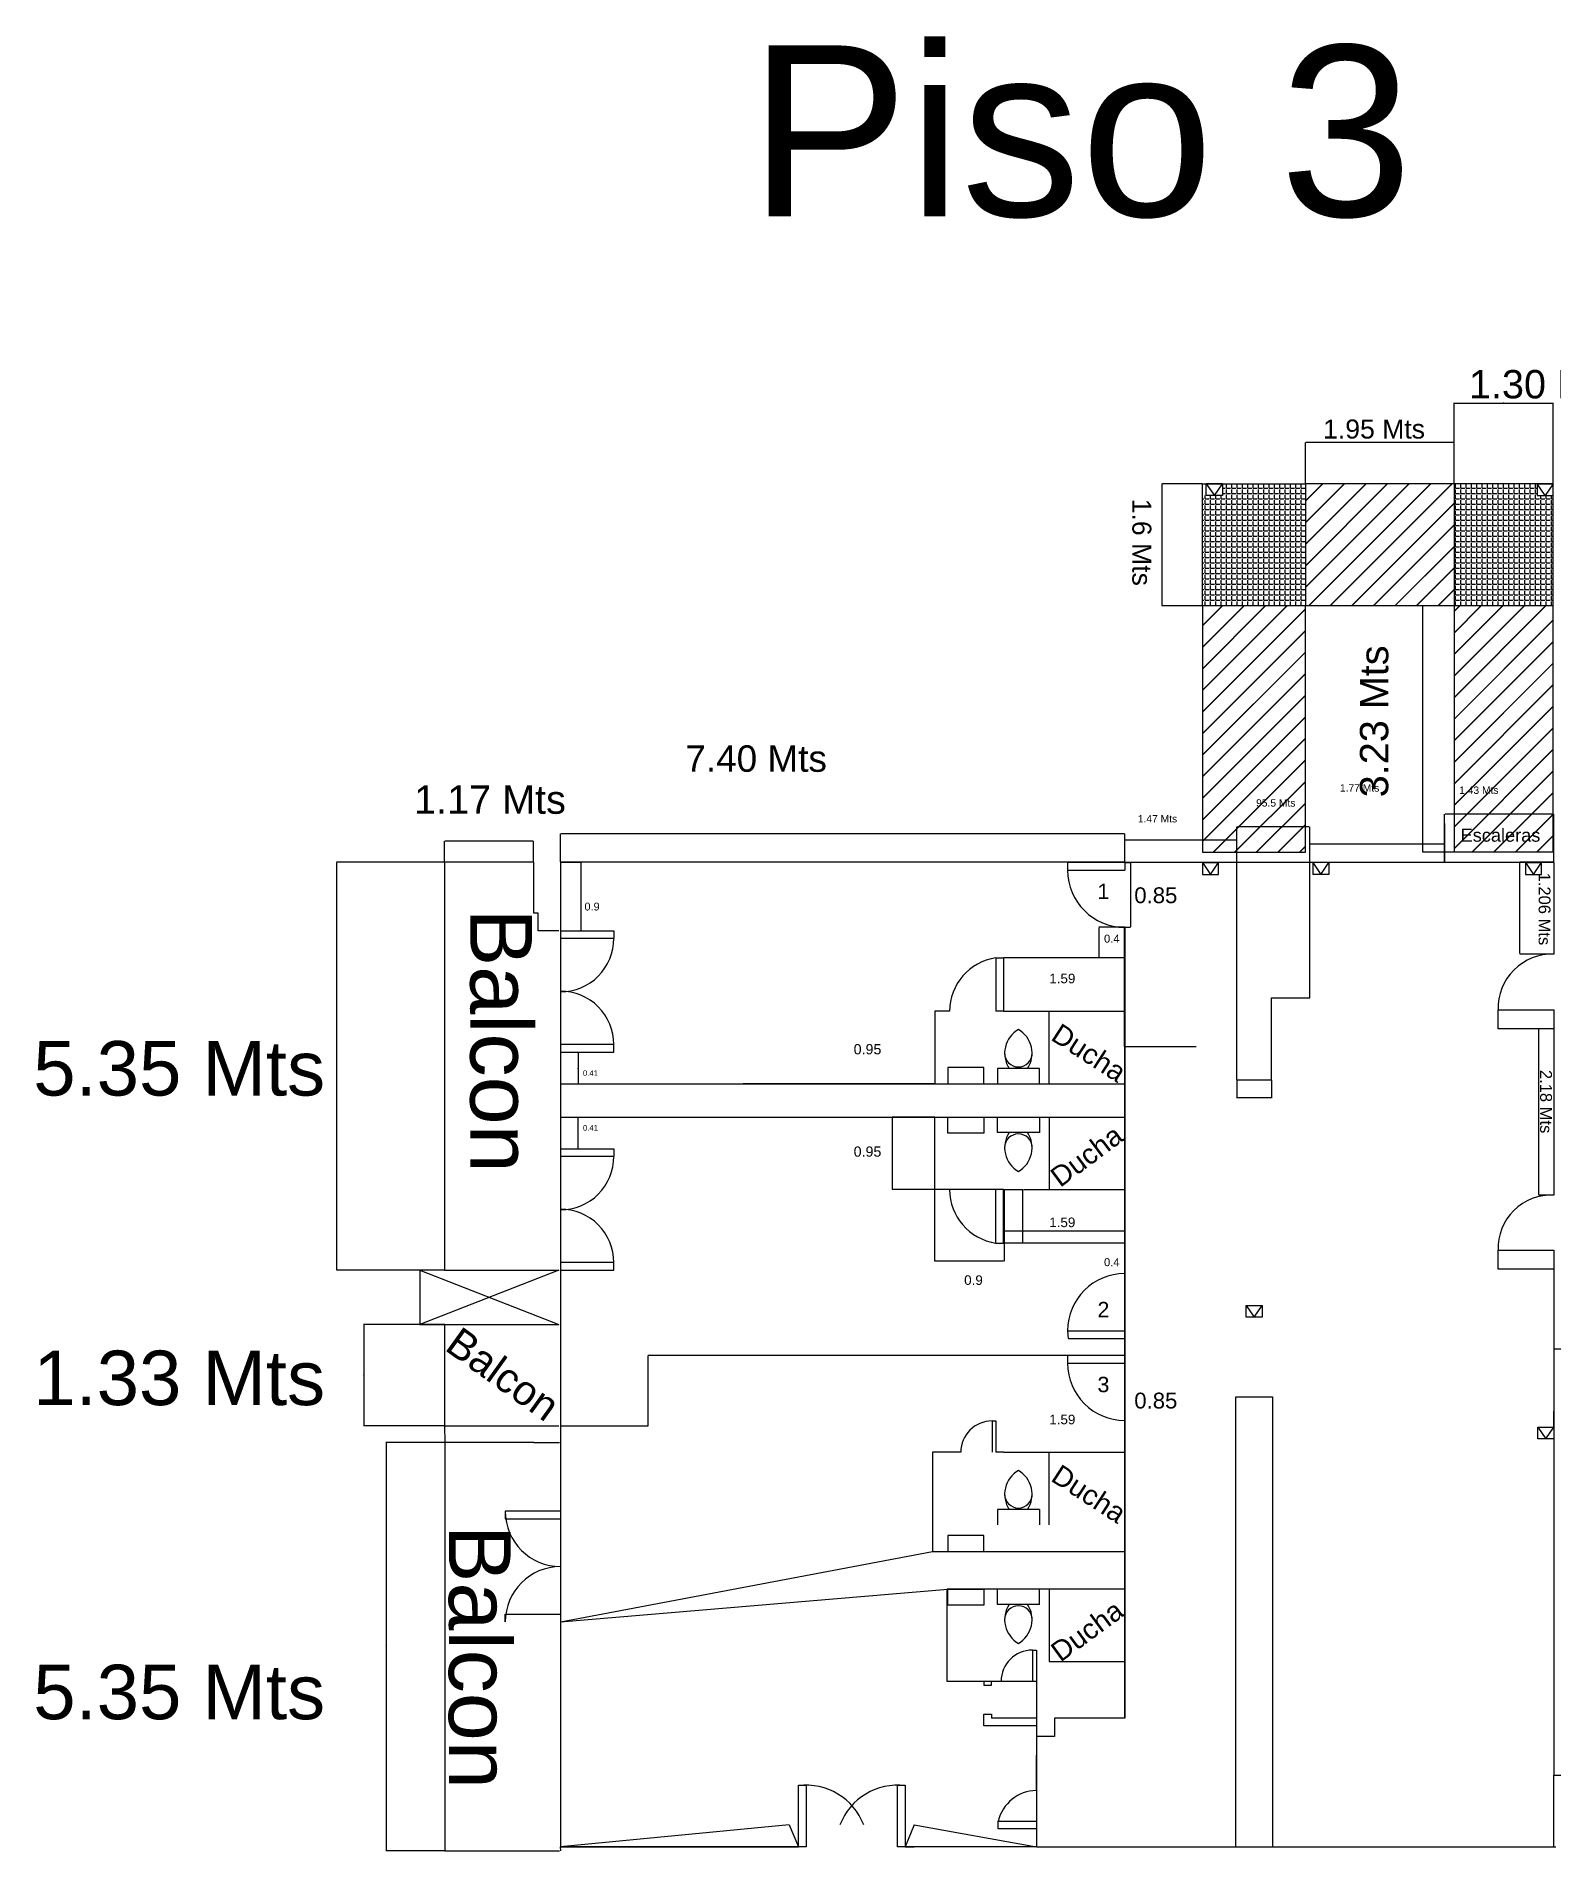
# Model space of a CAD drawing. Header units: millimetres. Extents: x 4980 to 36158, y 679 to 26062.
# Drawn here: x 4980 to 13935, y 679 to 11382 of the extents above; entities that cross this region are included whole.
import ezdxf

# ---------------------------------------------------------------- set-up
doc = ezdxf.new("R2010")
doc.units = ezdxf.units.MM
doc.styles.get("Standard").update_dxf_attribs({"font": 'arial.ttf'})
doc.dimstyles.new('ISO-25', dxfattribs={"dimtxt": 2.5, "dimasz": 2.5, "dimexe": 1.25, "dimexo": 0.625, "dimtad": 1, "dimtxsty": 'Standard', "dimcen": 2.5, "dimadec": 0, "dimazin": 0, "dimtfac": 1, "dimtmove": 0, "dimatfit": 3, "dimfxl": 1, "dimarcsym": 0})

# ---------------------------------------------------------------- blocks, each defined once
blk = doc.blocks.new('*D3')
at = {"color": 0, "lineweight": -2, "transparency": 16777216}
for p, q in [((13291, 6509), (13291, 6794)), ((13932, 6793), (13294, 6793)), ((13935, 6509), (13935, 6794))]:
    blk.add_line(p, q, dxfattribs=at)
at = {"color": 0, "transparency": 16777216}
for points in [[(13294, 6793), (13294, 6793), (13291, 6793)], [(13932, 6793), (13932, 6793), (13935, 6793)]]:
    blk.add_solid(points, dxfattribs=at)
at = {"layer": 'Defpoints', "color": 0, "transparency": 16777216}
for p in [(13291, 6793), (13291, 6508), (13935, 6508)]:
    blk.add_point(p, dxfattribs=at)
at = {"color": 0, "transparency": 16777216, "insert": (13613, 6795), "char_height": 2.5, "attachment_point": 5}
blk.add_mtext('643,5', dxfattribs=at)
blk = doc.blocks.new('*D4')
at = {"color": 0, "lineweight": -2, "transparency": 16777216}
for p, q in [((12065, 6509), (12065, 6719)), ((12492, 6718), (12068, 6718)), ((12495, 6509), (12495, 6719))]:
    blk.add_line(p, q, dxfattribs=at)
at = {"color": 0, "transparency": 16777216}
for points in [[(12068, 6718), (12068, 6717), (12065, 6718)], [(12492, 6718), (12492, 6717), (12495, 6718)]]:
    blk.add_solid(points, dxfattribs=at)
at = {"layer": 'Defpoints', "color": 0, "transparency": 16777216}
for p in [(12065, 6718), (12065, 6508), (12495, 6508)]:
    blk.add_point(p, dxfattribs=at)
at = {"color": 0, "transparency": 16777216, "insert": (12280, 6720), "char_height": 2.5, "attachment_point": 5}
blk.add_mtext('429,75', dxfattribs=at)
blk = doc.blocks.new('*D5')
at = {"color": 0, "lineweight": -2, "transparency": 16777216}
for p, q in [((11404, 6509), (11404, 6642)), ((12063, 6641), (11406, 6641)), ((12065, 6509), (12065, 6642))]:
    blk.add_line(p, q, dxfattribs=at)
at = {"color": 0, "transparency": 16777216}
for points in [[(11406, 6641), (11406, 6641), (11404, 6641)], [(12063, 6641), (12063, 6641), (12065, 6641)]]:
    blk.add_solid(points, dxfattribs=at)
at = {"layer": 'Defpoints', "color": 0, "transparency": 16777216}
for p in [(11404, 6641), (11404, 6508), (12065, 6508)]:
    blk.add_point(p, dxfattribs=at)
at = {"color": 0, "transparency": 16777216, "insert": (11734, 6643), "char_height": 2.5, "attachment_point": 5}
blk.add_mtext('661,5', dxfattribs=at)
blk = doc.blocks.new('*D6')
at = {"color": 0, "lineweight": -2, "transparency": 16777216}
for p, q in [((12065, 5225), (12065, 5119)), ((12270, 5225), (12270, 5119)), ((12267, 5120), (12068, 5120))]:
    blk.add_line(p, q, dxfattribs=at)
at = {"color": 0, "transparency": 16777216}
for points in [[(12068, 5120), (12068, 5119), (12065, 5120)], [(12267, 5120), (12267, 5119), (12270, 5120)]]:
    blk.add_solid(points, dxfattribs=at)
at = {"layer": 'Defpoints', "color": 0, "transparency": 16777216}
for p in [(12065, 5226), (12270, 5226), (12065, 5120)]:
    blk.add_point(p, dxfattribs=at)
at = {"color": 0, "transparency": 16777216, "insert": (12167, 5122), "char_height": 2.5, "attachment_point": 5}
blk.add_mtext('204,75', dxfattribs=at)
blk = doc.blocks.new('*D7')
at = {"color": 0, "lineweight": -2, "transparency": 16777216}
for p, q in [((8074, 6512), (8074, 6678)), ((11401, 6677), (8076, 6677)), ((11404, 6509), (11404, 6678))]:
    blk.add_line(p, q, dxfattribs=at)
at = {"color": 0, "transparency": 16777216}
for points in [[(8076, 6677), (8076, 6677), (8074, 6677)], [(11401, 6677), (11401, 6677), (11404, 6677)]]:
    blk.add_solid(points, dxfattribs=at)
at = {"layer": 'Defpoints', "color": 0, "transparency": 16777216}
for p in [(8074, 6677), (8074, 6511), (11404, 6508)]:
    blk.add_point(p, dxfattribs=at)
at = {"color": 0, "transparency": 16777216, "insert": (9739, 6679), "char_height": 2.5, "attachment_point": 5}
blk.add_mtext('3330', dxfattribs=at)
blk = doc.blocks.new('*D8')
at = {"color": 0, "lineweight": -2, "transparency": 16777216}
for p, q in [((13934, 6511), (13734, 6511)), ((13735, 5971), (13735, 6508)), ((13934, 5968), (13734, 5968))]:
    blk.add_line(p, q, dxfattribs=at)
at = {"color": 0, "transparency": 16777216}
for points in [[(13735, 6508), (13736, 6508), (13735, 6511)], [(13735, 5971), (13736, 5971), (13735, 5968)]]:
    blk.add_solid(points, dxfattribs=at)
at = {"layer": 'Defpoints', "color": 0, "transparency": 16777216}
for p in [(13735, 6511), (13935, 6511), (13935, 5968)]:
    blk.add_point(p, dxfattribs=at)
at = {"color": 0, "transparency": 16777216, "insert": (13733, 6243), "char_height": 2.5, "attachment_point": 5, "rotation": 90}
blk.add_mtext('542,81', dxfattribs=at)
blk = doc.blocks.new('*D9')
at = {"color": 0, "lineweight": -2, "transparency": 16777216}
for p, q in [((13934, 5527), (13844, 5527)), ((13845, 5525), (13845, 4549)), ((13934, 4546), (13844, 4546))]:
    blk.add_line(p, q, dxfattribs=at)
at = {"color": 0, "transparency": 16777216}
for points in [[(13845, 5525), (13845, 5525), (13845, 5527)], [(13845, 4549), (13845, 4549), (13845, 4546)]]:
    blk.add_solid(points, dxfattribs=at)
at = {"layer": 'Defpoints', "color": 0, "transparency": 16777216}
for p in [(13935, 5527), (13845, 4546), (13935, 4546)]:
    blk.add_point(p, dxfattribs=at)
at = {"color": 0, "transparency": 16777216, "insert": (13843, 5037), "char_height": 2.5, "attachment_point": 5, "rotation": 90}
blk.add_mtext('981', dxfattribs=at)
blk = doc.blocks.new('*D10')
at = {"color": 0, "lineweight": -2, "transparency": 16777216}
for p, q in [((11403, 6126), (11250, 6126)), ((11251, 6123), (11251, 5948)), ((11403, 5946), (11250, 5946))]:
    blk.add_line(p, q, dxfattribs=at)
at = {"color": 0, "transparency": 16777216}
for points in [[(11251, 6123), (11252, 6123), (11251, 6126)], [(11251, 5948), (11252, 5948), (11251, 5946)]]:
    blk.add_solid(points, dxfattribs=at)
at = {"layer": 'Defpoints', "color": 0, "transparency": 16777216}
for p in [(11404, 6126), (11251, 5946), (11404, 5946)]:
    blk.add_point(p, dxfattribs=at)
at = {"color": 0, "transparency": 16777216, "insert": (11249, 6036), "char_height": 2.5, "attachment_point": 5, "rotation": 90}
blk.add_mtext('180', dxfattribs=at)
blk = doc.blocks.new('*D11')
at = {"color": 0, "lineweight": -2, "transparency": 16777216}
for p, q in [((11404, 6508), (11438, 6508)), ((11437, 6506), (11437, 6128)), ((11404, 6126), (11438, 6126))]:
    blk.add_line(p, q, dxfattribs=at)
at = {"color": 0, "transparency": 16777216}
for points in [[(11437, 6506), (11438, 6506), (11437, 6508)], [(11437, 6128), (11438, 6128), (11437, 6126)]]:
    blk.add_solid(points, dxfattribs=at)
at = {"layer": 'Defpoints', "color": 0, "transparency": 16777216}
for p in [(11404, 6508), (11404, 6126), (11437, 6126)]:
    blk.add_point(p, dxfattribs=at)
at = {"color": 0, "transparency": 16777216, "insert": (11435, 6317), "char_height": 2.5, "attachment_point": 5, "rotation": 90}
blk.add_mtext('382,5', dxfattribs=at)
blk = doc.blocks.new('*D12')
at = {"color": 0, "lineweight": -2, "transparency": 16777216}
for p, q in [((8074, 6511), (8198, 6511)), ((8196, 6108), (8196, 6508)), ((8074, 6106), (8198, 6106))]:
    blk.add_line(p, q, dxfattribs=at)
at = {"color": 0, "transparency": 16777216}
for points in [[(8196, 6508), (8197, 6508), (8196, 6511)], [(8196, 6108), (8197, 6108), (8196, 6106)]]:
    blk.add_solid(points, dxfattribs=at)
at = {"layer": 'Defpoints', "color": 0, "transparency": 16777216}
for p in [(8074, 6511), (8196, 6511), (8074, 6106)]:
    blk.add_point(p, dxfattribs=at)
at = {"color": 0, "transparency": 16777216, "insert": (8194, 6308), "char_height": 2.5, "attachment_point": 5, "rotation": 90}
blk.add_mtext('405', dxfattribs=at)
blk = doc.blocks.new('*D13')
at = {"color": 0, "lineweight": -2, "transparency": 16777216}
for p, q in [((8074, 5389), (8179, 5389)), ((8177, 5387), (8177, 5206)), ((8074, 5203), (8179, 5203))]:
    blk.add_line(p, q, dxfattribs=at)
at = {"color": 0, "transparency": 16777216}
for points in [[(8177, 5387), (8178, 5387), (8177, 5389)], [(8177, 5206), (8178, 5206), (8177, 5203)]]:
    blk.add_solid(points, dxfattribs=at)
at = {"layer": 'Defpoints', "color": 0, "transparency": 16777216}
for p in [(8074, 5389), (8074, 5203), (8177, 5203)]:
    blk.add_point(p, dxfattribs=at)
at = {"color": 0, "transparency": 16777216, "insert": (8175, 5296), "char_height": 2.5, "attachment_point": 5, "rotation": 90}
blk.add_mtext('186,41', dxfattribs=at)
blk = doc.blocks.new('*D15')
at = {"color": 0, "lineweight": -2, "transparency": 16777216}
for p, q in [((10688, 4264), (10688, 4334)), ((11401, 4333), (10691, 4333)), ((11404, 3908), (11404, 4334))]:
    blk.add_line(p, q, dxfattribs=at)
at = {"color": 0, "transparency": 16777216}
for points in [[(10691, 4333), (10691, 4333), (10688, 4333)], [(11401, 4333), (11401, 4333), (11404, 4333)]]:
    blk.add_solid(points, dxfattribs=at)
at = {"layer": 'Defpoints', "color": 0, "transparency": 16777216}
for p in [(10688, 4333), (10688, 4264), (11404, 3907)]:
    blk.add_point(p, dxfattribs=at)
at = {"color": 0, "transparency": 16777216, "insert": (11046, 4335), "char_height": 2.5, "attachment_point": 5}
blk.add_mtext('715,5', dxfattribs=at)
blk = doc.blocks.new('*D16')
at = {"color": 0, "lineweight": -2, "transparency": 16777216}
for p, q in [((10689, 4579), (10802, 4579)), ((10801, 4266), (10801, 4576)), ((10689, 4264), (10802, 4264))]:
    blk.add_line(p, q, dxfattribs=at)
at = {"color": 0, "transparency": 16777216}
for points in [[(10800, 4576), (10801, 4576), (10801, 4579)], [(10800, 4266), (10801, 4266), (10801, 4264)]]:
    blk.add_solid(points, dxfattribs=at)
at = {"layer": 'Defpoints', "color": 0, "transparency": 16777216}
for p in [(10688, 4579), (10801, 4579), (10688, 4264)]:
    blk.add_point(p, dxfattribs=at)
at = {"color": 0, "transparency": 16777216, "insert": (10799, 4421), "char_height": 2.5, "attachment_point": 5, "rotation": 90}
blk.add_mtext('315', dxfattribs=at)
blk = doc.blocks.new('*D17')
at = {"color": 0, "lineweight": -2, "transparency": 16777216}
for p, q in [((10282, 5006), (10030, 5006)), ((10031, 5004), (10031, 4581)), ((10642, 4579), (10030, 4579))]:
    blk.add_line(p, q, dxfattribs=at)
at = {"color": 0, "transparency": 16777216}
for points in [[(10031, 5004), (10032, 5004), (10031, 5006)], [(10031, 4581), (10032, 4581), (10031, 4579)]]:
    blk.add_solid(points, dxfattribs=at)
at = {"layer": 'Defpoints', "color": 0, "transparency": 16777216}
for p in [(10283, 5006), (10031, 4579), (10643, 4579)]:
    blk.add_point(p, dxfattribs=at)
at = {"color": 0, "transparency": 16777216, "insert": (10029, 4792), "char_height": 2.5, "attachment_point": 5, "rotation": 90}
blk.add_mtext('427,5', dxfattribs=at)
blk = doc.blocks.new('*D14')
at = {"color": 0, "lineweight": -2, "transparency": 16777216}
for p, q in [((10280, 4578), (10280, 4157)), ((10691, 4578), (10691, 4157)), ((10283, 4158), (10688, 4158))]:
    blk.add_line(p, q, dxfattribs=at)
at = {"color": 0, "transparency": 16777216}
for points in [[(10283, 4158), (10283, 4158), (10280, 4158)], [(10688, 4158), (10688, 4158), (10691, 4158)]]:
    blk.add_solid(points, dxfattribs=at)
at = {"layer": 'Defpoints', "color": 0, "transparency": 16777216}
for p in [(10280, 4579), (10691, 4579), (10691, 4158)]:
    blk.add_point(p, dxfattribs=at)
at = {"color": 0, "transparency": 16777216, "insert": (10486, 4160), "char_height": 2.5, "attachment_point": 5}
blk.add_mtext('410,63', dxfattribs=at)
blk = doc.blocks.new('*D18')
at = {"color": 0, "lineweight": -2, "transparency": 16777216}
for p, q in [((8074, 5006), (8179, 5006)), ((8177, 4822), (8177, 5004)), ((8074, 4820), (8179, 4820))]:
    blk.add_line(p, q, dxfattribs=at)
at = {"color": 0, "transparency": 16777216}
for points in [[(8177, 5004), (8178, 5004), (8177, 5006)], [(8177, 4822), (8178, 4822), (8177, 4820)]]:
    blk.add_solid(points, dxfattribs=at)
at = {"layer": 'Defpoints', "color": 0, "transparency": 16777216}
for p in [(8074, 5006), (8177, 5006), (8074, 4820)]:
    blk.add_point(p, dxfattribs=at)
at = {"color": 0, "transparency": 16777216, "insert": (8175, 4913), "char_height": 2.5, "attachment_point": 5, "rotation": 90}
blk.add_mtext('186,41', dxfattribs=at)
blk = doc.blocks.new('*D56')
at = {"color": 0, "lineweight": -2, "transparency": 16777216}
for p, q in [((7388, 6511), (6751, 6511)), ((6752, 6508), (6752, 4106)), ((7388, 4103), (6751, 4103))]:
    blk.add_line(p, q, dxfattribs=at)
at = {"color": 0, "transparency": 16777216}
for points in [[(6752, 6508), (6753, 6508), (6752, 6511)], [(6752, 4106), (6753, 4106), (6752, 4103)]]:
    blk.add_solid(points, dxfattribs=at)
at = {"layer": 'Defpoints', "color": 0, "transparency": 16777216}
for p in [(7389, 6511), (6752, 4103), (7389, 4103)]:
    blk.add_point(p, dxfattribs=at)
at = {"color": 0, "transparency": 16777216, "insert": (6750, 5307), "char_height": 2.5, "attachment_point": 5, "rotation": 90}
blk.add_mtext('2407,5', dxfattribs=at)
blk = doc.blocks.new('*D58')
at = {"color": 0, "lineweight": -2, "transparency": 16777216}
for p, q in [((7391, 3784), (6911, 3784)), ((6912, 3781), (6912, 3188)), ((7391, 3185), (6911, 3185))]:
    blk.add_line(p, q, dxfattribs=at)
at = {"color": 0, "transparency": 16777216}
for points in [[(6912, 3781), (6913, 3781), (6912, 3784)], [(6912, 3188), (6913, 3188), (6912, 3185)]]:
    blk.add_solid(points, dxfattribs=at)
at = {"layer": 'Defpoints', "color": 0, "transparency": 16777216}
for p in [(7392, 3784), (6912, 3185), (7392, 3185)]:
    blk.add_point(p, dxfattribs=at)
at = {"color": 0, "transparency": 16777216, "insert": (6910, 3485), "char_height": 2.5, "attachment_point": 5, "rotation": 90}
blk.add_mtext('598,5', dxfattribs=at)
blk = doc.blocks.new('*D59')
at = {"color": 0, "lineweight": -2, "transparency": 16777216}
for p, q in [((7391, 3086), (7043, 3086)), ((7044, 3084), (7044, 681)), ((7391, 679), (7043, 679))]:
    blk.add_line(p, q, dxfattribs=at)
at = {"color": 0, "transparency": 16777216}
for points in [[(7044, 3084), (7044, 3084), (7044, 3086)], [(7044, 681), (7044, 681), (7044, 679)]]:
    blk.add_solid(points, dxfattribs=at)
at = {"layer": 'Defpoints', "color": 0, "transparency": 16777216}
for p in [(7392, 3086), (7044, 679), (7392, 679)]:
    blk.add_point(p, dxfattribs=at)
at = {"color": 0, "transparency": 16777216, "insert": (7042, 1883), "char_height": 2.5, "attachment_point": 5, "rotation": 90}
blk.add_mtext('2407,5', dxfattribs=at)
blk = doc.blocks.new('*D57')
at = {"color": 0, "lineweight": -2, "transparency": 16777216}
for p, q in [((7389, 6512), (7389, 6635)), ((7913, 6634), (7391, 6634)), ((7915, 6512), (7915, 6635))]:
    blk.add_line(p, q, dxfattribs=at)
at = {"color": 0, "transparency": 16777216}
for points in [[(7391, 6634), (7391, 6633), (7389, 6634)], [(7913, 6634), (7913, 6633), (7915, 6634)]]:
    blk.add_solid(points, dxfattribs=at)
at = {"layer": 'Defpoints', "color": 0, "transparency": 16777216}
for p in [(7389, 6634), (7389, 6511), (7915, 6511)]:
    blk.add_point(p, dxfattribs=at)
at = {"color": 0, "transparency": 16777216, "insert": (7652, 6636), "char_height": 2.5, "attachment_point": 5}
blk.add_mtext('526,5', dxfattribs=at)
blk = doc.blocks.new('*D60')
at = {"color": 0, "lineweight": -2, "transparency": 16777216}
for p, q in [((13935, 3638), (13935, 3638)), ((14292, 3637), (13937, 3637)), ((14295, 3638), (14295, 3638))]:
    blk.add_line(p, q, dxfattribs=at)
at = {"color": 0, "transparency": 16777216}
for points in [[(13937, 3637), (13937, 3637), (13935, 3637)], [(14292, 3637), (14292, 3637), (14295, 3637)]]:
    blk.add_solid(points, dxfattribs=at)
at = {"layer": 'Defpoints', "color": 0, "transparency": 16777216}
for p in [(13935, 3637), (13935, 3637), (14295, 3637)]:
    blk.add_point(p, dxfattribs=at)
at = {"color": 0, "transparency": 16777216, "insert": (14115, 3639), "char_height": 2.5, "attachment_point": 5}
blk.add_mtext('360', dxfattribs=at)
blk = doc.blocks.new('*D62')
at = {"color": 0, "lineweight": -2, "transparency": 16777216}
for p, q in [((12495, 6509), (12495, 6618)), ((13289, 6617), (12497, 6617)), ((13291, 6512), (13291, 6618))]:
    blk.add_line(p, q, dxfattribs=at)
at = {"color": 0, "transparency": 16777216}
for points in [[(12497, 6617), (12497, 6617), (12495, 6617)], [(13289, 6617), (13289, 6617), (13291, 6617)]]:
    blk.add_solid(points, dxfattribs=at)
at = {"layer": 'Defpoints', "color": 0, "transparency": 16777216}
for p in [(12495, 6617), (12495, 6508), (13291, 6511)]:
    blk.add_point(p, dxfattribs=at)
at = {"color": 0, "transparency": 16777216, "insert": (12893, 6619), "char_height": 2.5, "attachment_point": 5}
blk.add_mtext('796,5', dxfattribs=at)
blk = doc.blocks.new('*D85')
at = {"color": 0, "lineweight": -2, "transparency": 16777216}
for p, q in [((12469, 8743), (12469, 8987)), ((13344, 8986), (12472, 8986)), ((13347, 8743), (13347, 8987))]:
    blk.add_line(p, q, dxfattribs=at)
at = {"color": 0, "transparency": 16777216}
for points in [[(12472, 8986), (12472, 8986), (12469, 8986)], [(13344, 8986), (13344, 8986), (13347, 8986)]]:
    blk.add_solid(points, dxfattribs=at)
at = {"layer": 'Defpoints', "color": 0, "transparency": 16777216}
for p in [(12469, 8986), (12469, 8742), (13347, 8742)]:
    blk.add_point(p, dxfattribs=at)
at = {"color": 0, "transparency": 16777216, "insert": (12908, 8988), "char_height": 2.5, "attachment_point": 5}
blk.add_mtext('877,5', dxfattribs=at)
blk = doc.blocks.new('*D86')
at = {"color": 0, "lineweight": -2, "transparency": 16777216}
for p, q in [((13347, 8746), (13347, 9220)), ((13349, 9219), (13929, 9219)), ((13932, 8743), (13932, 9220))]:
    blk.add_line(p, q, dxfattribs=at)
at = {"color": 0, "transparency": 16777216}
for points in [[(13349, 9219), (13349, 9219), (13347, 9219)], [(13929, 9219), (13929, 9219), (13932, 9219)]]:
    blk.add_solid(points, dxfattribs=at)
at = {"layer": 'Defpoints', "color": 0, "transparency": 16777216}
for p in [(13932, 9219), (13347, 8745), (13932, 8742)]:
    blk.add_point(p, dxfattribs=at)
at = {"color": 0, "transparency": 16777216, "insert": (13639, 9221), "char_height": 2.5, "attachment_point": 5}
blk.add_mtext('585', dxfattribs=at)
blk = doc.blocks.new('*D87')
at = {"color": 0, "lineweight": -2, "transparency": 16777216}
for p, q in [((11861, 8742), (11622, 8742)), ((11623, 8740), (11623, 8025)), ((11861, 8022), (11622, 8022))]:
    blk.add_line(p, q, dxfattribs=at)
at = {"color": 0, "transparency": 16777216}
for points in [[(11623, 8740), (11624, 8740), (11623, 8742)], [(11623, 8025), (11624, 8025), (11623, 8022)]]:
    blk.add_solid(points, dxfattribs=at)
at = {"layer": 'Defpoints', "color": 0, "transparency": 16777216}
for p in [(11862, 8742), (11623, 8022), (11862, 8022)]:
    blk.add_point(p, dxfattribs=at)
at = {"color": 0, "transparency": 16777216, "insert": (11622, 8382), "char_height": 2.5, "attachment_point": 5, "rotation": 90}
blk.add_mtext('720', dxfattribs=at)
blk = doc.blocks.new('*D88')
at = {"color": 0, "lineweight": -2, "transparency": 16777216}
for p, q in [((13931, 8022), (13160, 8022)), ((13161, 8020), (13161, 6571)), ((13931, 6569), (13160, 6569))]:
    blk.add_line(p, q, dxfattribs=at)
at = {"color": 0, "transparency": 16777216}
for points in [[(13160, 8020), (13161, 8020), (13161, 8022)], [(13160, 6571), (13161, 6571), (13161, 6569)]]:
    blk.add_solid(points, dxfattribs=at)
at = {"layer": 'Defpoints', "color": 0, "transparency": 16777216}
for p in [(13932, 8022), (13161, 6569), (13932, 6569)]:
    blk.add_point(p, dxfattribs=at)
at = {"color": 0, "transparency": 16777216, "insert": (13159, 7296), "char_height": 2.5, "attachment_point": 5, "rotation": 90}
blk.add_mtext('1453,5', dxfattribs=at)

msp = doc.modelspace()

# ---------------------------------------------------------------- hatches: boundary and pattern name
h = msp.add_hatch()
h.set_pattern_fill('JIS_LC_20', color=5, scale=4.5)
h.set_pattern_definition([(45, (-84147.56, -7408.25), (-63.63961, 63.63961), []), (45, (-84145.76, -7408.25), (-63.63961, 63.63961), [])])
h.paths.add_polyline_path([(11861.99, 6568.83), (12469.49, 6568.83), (12469.49, 8022.33), (11861.99, 8022.33)])
h.paths.add_polyline_path([(13346.99, 8022.33), (13346.99, 8742.33), (12469.49, 8742.33), (12469.49, 8022.33)])
h.paths.add_polyline_path([(13346.99, 6568.83), (13931.99, 6568.83), (13931.99, 8022.33), (13346.99, 8022.33)])
h = msp.add_hatch()
h.set_pattern_fill('ANGLE', color=5, scale=4.5)
h.set_pattern_definition([(0, (-84147.556, -7408.246), (0, 31.4325), [22.86, -8.5725]), (90, (-84147.556, -7408.246), (-31.4325, 2e-15), [22.86, -8.5725])])
h.paths.add_polyline_path([(12469.49, 8742.33), (11979.44, 8742.33), (11979.44, 8672.58), (11861.99, 8672.58), (11861.99, 8022.33), (12469.49, 8022.33)])
h.paths.add_polyline_path([(13346.99, 8022.33), (13931.99, 8022.33), (13931.99, 8672.58), (13837.04, 8672.58), (13837.04, 8742.33), (13346.99, 8742.33)])

# ---------------------------------------------------------------- linework, layer by layer
for p, q in [((11861.99, 8022.33), (11861.99, 8742.33)), ((11861.99, 8742.33), (12469.49, 8742.33)), ((11979.44, 8742.33), (11884.49, 8742.33)), ((13346.99, 8742.33), (12469.49, 8742.33)), ((12469.49, 8742.33), (12469.49, 8022.33)), ((13931.99, 8742.33), (13346.99, 8742.33)), ((13346.99, 8742.33), (13346.99, 6568.83)), ((13837.04, 8742.33), (13931.99, 8742.33)), ((13931.99, 8022.33), (13931.99, 8742.33)), ((13931.99, 8022.33), (11861.99, 8022.33)), ((11861.99, 8022.33), (11861.99, 6568.83)), ((12469.49, 6568.83), (12469.49, 8022.33)), ((13931.99, 6568.83), (13931.99, 8022.33)), ((13291.302, 6508.08), (13291.302, 6738.343)), ((11861.99, 6568.83), (12469.49, 6568.83)), ((13931.99, 6568.83), (13346.99, 6568.83)), ((7388.99, 6510.892), (7388.99, 4103.392)), ((7915.49, 6510.892), (7388.99, 6510.892)), ((7915.49, 6353.392), (7915.49, 6510.892)), ((11403.552, 6510.892), (8073.552, 6510.892)), ((8073.552, 6510.892), (8073.552, 3817.642)), ((8073.552, 6510.892), (8073.552, 4260.892)), ((8073.552, 6510.892), (8073.552, 4103.392)), ((8073.552, 6510.892), (8073.552, 6105.892)), ((8073.552, 6510.892), (8073.552, 700.83)), ((13671.552, 6508.08), (11066.052, 6508.08)), ((11066.052, 6508.08), (11066.052, 6463.08)), ((11066.052, 6463.08), (11403.552, 6463.08)), ((11403.552, 6508.08), (11403.552, 6463.08)), ((12065.052, 6508.08), (11403.552, 6508.08)), ((11403.552, 6508.08), (11403.552, 6463.08)), ((11403.552, 6508.08), (11403.552, 6463.08)), ((11861.99, 6508.08), (11861.99, 6438.33)), ((11861.99, 6508.08), (11909.24, 6438.33)), ((11861.99, 6508.08), (11956.49, 6508.08)), ((11861.99, 6438.33), (11956.49, 6438.33)), ((11909.24, 6438.33), (11956.49, 6508.08)), ((11956.49, 6438.33), (11956.49, 6508.08)), ((12065.052, 5225.58), (12065.052, 6508.08)), ((12494.802, 5709.33), (12494.802, 6508.08)), ((12512.802, 6508.08), (12512.802, 6438.33)), ((12512.802, 6508.08), (12560.052, 6438.33)), ((12607.302, 6438.33), (12512.802, 6438.33)), ((12560.052, 6438.33), (12607.302, 6508.08)), ((12607.302, 6508.08), (12607.302, 6438.33)), ((13934.802, 6508.08), (13291.302, 6508.08)), ((13862.802, 6508.08), (13768.302, 6508.08)), ((13768.302, 6508.08), (13768.302, 6438.33)), ((13768.302, 6508.08), (13815.552, 6438.33)), ((13768.302, 6508.08), (13768.302, 6438.33)), ((13768.302, 6508.08), (13815.552, 6438.33)), ((13768.302, 6508.08), (13862.802, 6508.08)), ((13768.302, 6438.33), (13862.802, 6438.33)), ((13768.302, 6438.33), (13862.802, 6438.33)), ((13815.552, 6438.33), (13862.802, 6508.08)), ((13815.552, 6438.33), (13862.802, 6508.08)), ((13862.802, 6438.33), (13862.802, 6508.08)), ((13862.802, 6438.33), (13862.802, 6508.08)), ((13934.802, 6508.08), (13934.802, 5968.08)), ((13934.802, 6508.08), (13934.802, 5968.08)), ((7915.49, 6209.392), (7915.49, 6353.392)), ((7942.49, 6209.392), (7915.49, 6209.392)), ((7942.49, 6105.892), (7942.49, 6209.392)), ((8063.99, 6105.892), (7942.49, 6105.892)), ((8073.552, 6105.892), (8388.552, 6105.892)), ((8388.552, 6105.892), (8388.552, 6060.892)), ((11400.74, 6125.58), (11400.74, 5423.58)), ((11403.552, 6125.58), (11403.552, 4573.08)), ((11403.552, 6125.58), (11403.552, 4573.08)), ((11403.552, 6125.58), (11403.552, 5945.58)), ((11403.552, 6125.58), (11403.552, 3772.08)), ((8388.552, 6060.892), (8073.552, 6060.892)), ((10643.052, 5945.58), (10643.052, 5630.58)), ((10643.052, 5945.58), (10688.052, 5945.58)), ((11403.552, 5945.58), (10688.052, 5945.58)), ((10688.052, 5945.58), (10688.052, 5630.58)), ((10688.052, 5945.58), (10688.052, 5630.58)), ((10688.052, 5945.58), (10688.052, 5810.58)), ((11403.552, 4280.58), (11403.552, 5833.08)), ((11403.552, 4280.58), (11403.552, 5833.08)), ((12269.802, 5225.58), (12269.802, 5709.33)), ((12269.802, 5709.33), (12494.802, 5709.33)), ((10283.052, 5630.58), (10283.052, 5203.08)), ((10369.854, 5630.58), (10283.052, 5630.58)), ((10688.052, 5630.58), (10643.052, 5630.58)), ((10688.052, 5630.58), (11403.552, 5630.58)), ((10958.052, 5203.08), (10958.052, 5630.58)), ((13606.302, 5527.08), (13606.302, 5639.58)), ((13606.302, 5639.58), (13934.802, 5639.58)), ((13934.802, 5639.58), (13934.802, 5527.08)), ((13934.802, 5639.58), (13934.802, 4987.08)), ((13934.802, 5527.08), (13606.302, 5527.08)), ((13934.802, 5527.08), (13934.802, 4550.58)), ((8388.552, 5434.492), (8073.552, 5434.492)), ((8073.552, 5389.492), (8388.552, 5389.492)), ((8073.552, 5389.492), (8073.552, 4961.992)), ((8388.552, 5389.492), (8388.552, 5434.492)), ((11400.74, 5423.58), (11824.236, 5423.58)), ((10899.252, 5293.08), (10651.752, 5293.08)), ((10651.752, 5293.08), (10651.752, 5203.08)), ((10899.252, 5203.08), (10899.252, 5293.08)), ((8076.365, 5203.08), (11403.552, 5203.08)), ((9555.74, 5203.08), (9150.74, 5203.08)), ((9150.74, 5203.08), (10275.74, 5203.08)), ((9150.74, 5203.08), (10275.74, 5203.08)), ((9555.74, 5203.08), (9150.74, 5203.08)), ((10275.74, 5203.08), (9555.74, 5203.08)), ((10275.74, 5203.08), (9825.74, 5203.08)), ((10275.74, 5203.08), (9825.74, 5203.08)), ((11403.552, 5203.08), (11403.552, 3556.08)), ((12065.052, 5225.58), (12269.802, 5225.58)), ((8076.365, 5006.205), (11403.552, 5006.205)), ((10283.052, 4578.705), (10283.052, 5006.205)), ((10283.052, 5006.205), (11403.552, 5006.205)), ((10651.752, 4916.205), (10651.752, 5006.205)), ((10899.252, 5006.205), (10899.252, 4916.205)), ((10958.052, 5006.205), (10958.052, 4578.705)), ((8073.552, 4819.793), (8388.552, 4819.793)), ((8388.552, 4819.793), (8388.552, 4774.793)), ((10899.252, 4916.205), (10651.752, 4916.205)), ((8388.552, 4774.793), (8073.552, 4774.793)), ((13934.802, 4658.58), (13934.802, 4546.08)), ((13934.802, 4658.58), (13934.802, 4550.58)), ((10369.854, 4578.705), (10283.052, 4578.705)), ((10643.052, 4263.705), (10643.052, 4578.705)), ((10688.052, 4578.705), (10643.052, 4578.705)), ((10688.052, 4263.705), (10688.052, 4578.705)), ((10688.052, 4263.705), (10688.052, 4578.705)), ((10806.476, 4578.705), (11403.552, 4578.705)), ((10688.052, 4263.705), (10688.052, 4398.705)), ((11403.552, 4280.58), (11403.552, 4460.58)), ((10643.052, 4263.705), (10688.052, 4263.705)), ((11403.552, 4263.705), (10688.052, 4263.705)), ((11403.552, 4235.58), (11403.552, 4100.58)), ((11403.552, 4235.58), (11403.552, 4100.58)), ((13606.302, 4109.58), (13606.302, 4222.08)), ((13606.302, 4222.08), (13934.802, 4222.08)), ((13934.802, 4222.08), (13934.802, 1124.392)), ((7244.028, 4103.392), (8063.99, 3783.892)), ((8063.99, 4103.392), (7244.028, 3783.892)), ((7244.028, 4103.392), (7244.028, 3783.892)), ((7388.99, 4103.392), (8063.99, 4103.392)), ((8388.552, 4148.392), (8073.552, 4148.392)), ((8073.552, 4103.392), (8388.552, 4103.392)), ((8388.552, 4103.392), (8388.552, 4148.392)), ((11403.552, 4100.58), (11403.552, 4145.58)), ((13934.802, 4109.58), (13606.302, 4109.58)), ((13934.802, 4109.58), (13934.802, 3178.08)), ((11403.552, 3556.08), (11403.552, 3970.08)), ((11403.552, 3898.08), (11403.552, 3943.08)), ((11403.552, 3898.08), (11403.552, 3943.08)), ((11403.552, 3898.08), (11403.552, 3943.08)), ((12120.177, 3895.83), (12167.427, 3826.08)), ((12167.427, 3826.08), (12214.677, 3895.83)), ((7244.028, 3783.892), (8063.99, 3783.892)), ((7388.99, 3783.892), (8063.99, 3783.892)), ((7388.99, 3783.892), (7388.99, 3185.392)), ((8073.552, 3783.892), (8073.552, 3556.08)), ((11403.552, 2048.58), (11403.552, 3763.08)), ((11403.552, 3763.08), (11403.552, 3389.58)), ((11403.552, 3763.08), (11403.552, 2048.58)), ((11066.052, 3746.205), (11403.552, 3746.205)), ((11066.052, 3746.205), (11070.247, 3701.4)), ((11070.247, 3701.4), (11403.552, 3701.4)), ((11403.552, 3599.392), (8591.052, 3599.392)), ((8591.052, 3185.392), (8591.052, 3599.392)), ((11066.052, 3599.392), (11066.052, 3554.392)), ((11066.052, 3554.392), (11403.552, 3554.392)), ((11403.552, 3576.33), (11403.552, 1461.33)), ((11403.552, 1461.33), (11403.552, 3333.892)), ((12059.427, 700.83), (12059.427, 3355.83)), ((12059.427, 3355.83), (12275.427, 3355.83)), ((12275.427, 3355.83), (12275.427, 700.83)), ((10620.552, 3214.176), (10620.552, 3029.017)), ((10620.552, 3214.176), (10643.052, 3214.176)), ((10643.052, 3214.176), (10643.052, 3029.017)), ((13934.802, 3178.08), (13934.802, 3272.58)), ((7388.99, 3185.392), (8063.99, 3185.392)), ((7388.99, 3185.392), (7391.802, 3086.392)), ((8073.552, 3185.392), (8591.052, 3185.392)), ((8073.552, 3185.392), (8073.552, 2681.392)), ((11403.552, 3207.892), (11403.552, 3162.892)), ((11403.552, 3207.892), (11403.552, 3162.892)), ((11403.552, 3207.892), (11403.552, 3162.892)), ((13840.302, 3178.08), (13887.552, 3108.33)), ((13887.552, 3108.33), (13934.802, 3178.08)), ((7915.49, 3086.392), (7388.99, 3086.392)), ((7391.802, 3086.392), (7391.802, 678.892)), ((7915.49, 3086.392), (8066.802, 3086.392)), ((10435.394, 3029.017), (10269.552, 3029.017)), ((10269.552, 3029.017), (10269.552, 2444.017)), ((10688.052, 3029.017), (10643.052, 3029.017)), ((10688.052, 3029.017), (11403.552, 3029.017)), ((10958.052, 2601.517), (10958.052, 3029.017)), ((11403.552, 2825.392), (11403.552, 2645.392)), ((8073.552, 2681.392), (7747.302, 2681.392)), ((7747.302, 2681.392), (7747.302, 2636.392)), ((8073.552, 2681.392), (7952.052, 2681.392)), ((8073.552, 2681.392), (7952.052, 2681.392)), ((8073.552, 2681.392), (8073.552, 2028.892)), ((10899.252, 2691.517), (10651.752, 2691.517)), ((10651.752, 2691.517), (10651.752, 2601.517)), ((10899.252, 2691.517), (10899.252, 2601.517)), ((7747.302, 2636.392), (8073.552, 2636.392)), ((11403.552, 1461.33), (11403.552, 2532.892)), ((8073.552, 2028.892), (10269.552, 2444.017)), ((10269.552, 2444.017), (11403.552, 2444.017)), ((8073.552, 2028.892), (10358.334, 2222.081)), ((11403.552, 2222.081), (10355.052, 2221.804)), ((10355.052, 1677.33), (10355.055, 2221.804)), ((10651.752, 2132.081), (10651.752, 2222.081)), ((10899.252, 2132.081), (10899.252, 2222.081)), ((10958.052, 2222.081), (10958.052, 1794.581)), ((7747.302, 2028.892), (7747.302, 2073.892)), ((7747.302, 2073.892), (8073.552, 2073.892)), ((10899.252, 2132.081), (10651.752, 2132.081)), ((10859.052, 1862.488), (10859.052, 1677.33)), ((10859.052, 1862.488), (10881.552, 1862.488)), ((10881.552, 1862.488), (10881.552, 1677.33)), ((10958.052, 1794.581), (11403.552, 1794.581)), ((10571.052, 1677.33), (10355.052, 1677.33)), ((10881.552, 1677.33), (10571.052, 1677.33)), ((10571.052, 1677.33), (10571.052, 1654.83)), ((10571.052, 1654.83), (10616.052, 1654.83)), ((10616.052, 1654.83), (10616.052, 1677.33)), ((10881.552, 1677.33), (10881.552, 1461.33)), ((10571.052, 1483.83), (10616.052, 1483.83)), ((10571.052, 1416.33), (10571.052, 1483.83)), ((10881.552, 1416.33), (10571.052, 1416.33)), ((10616.052, 1483.83), (10616.052, 1461.33)), ((10881.552, 1461.33), (10616.052, 1461.33)), ((10881.552, 1461.33), (10881.552, 700.83)), ((11403.552, 1461.33), (10989.552, 1461.33)), ((10989.552, 1461.33), (10989.552, 1353.33)), ((10989.552, 1353.33), (10881.552, 1353.33)), ((10881.552, 1033.83), (10881.552, 1240.83)), ((12059.427, 1124.392), (12059.427, 1232.392)), ((13934.802, 1124.392), (16806.762, 1124.392)), ((13934.802, 700.83), (13934.802, 1124.392)), ((9423.821, 831.33), (8073.552, 700.83)), ((9423.821, 831.33), (9477.552, 700.83)), ((10161.552, 831.33), (10107.821, 700.83)), ((10161.552, 831.33), (10881.552, 700.83)), ((10656.552, 808.83), (10656.552, 853.83)), ((10656.552, 853.83), (10881.552, 853.83)), ((10881.552, 808.83), (10656.552, 808.83)), ((7391.802, 678.892), (8066.802, 678.892)), ((8073.552, 700.83), (9477.552, 700.83)), ((8076.365, 678.892), (8073.552, 700.83)), ((9477.552, 700.83), (8073.552, 700.83)), ((10881.552, 700.83), (10107.821, 700.83)), ((10107.821, 700.83), (10161.552, 700.83)), ((10881.552, 700.83), (13947.315, 700.83))]:
    msp.add_line(p, q)
for points in [[(11884.49, 8672.58), (11884.49, 8742.33), (11931.965, 8672.58), (11979.44, 8742.33), (11979.44, 8672.58)], [(13931.99, 8672.58), (13931.99, 8742.33), (13884.515, 8672.58), (13837.04, 8742.33), (13837.04, 8672.58)], [(10358.334, 5203.08), (10572.437, 5203.08), (10572.437, 5298.287), (10358.334, 5298.287)], [(10358.334, 5006.205), (10572.437, 5006.205), (10572.437, 4910.997), (10358.334, 4910.997)], [(12167.427, 3826.08), (12120.177, 3826.08), (12120.177, 3895.83), (12214.677, 3895.83), (12214.677, 3826.08)], [(13934.802, 3178.08), (13934.802, 3108.33), (13840.302, 3108.33), (13840.302, 3178.08)], [(10358.334, 2444.017), (10572.437, 2444.017), (10572.437, 2539.225), (10358.334, 2539.225)], [(10358.334, 2222.081), (10572.437, 2222.081), (10572.437, 2126.874), (10358.334, 2126.874)], [(9477.552, 700.83), (9477.552, 1065.33), (9522.552, 1065.33), (9522.552, 700.83)], [(10062.821, 700.83), (10062.821, 1065.33), (10107.821, 1065.33), (10107.821, 700.83)]]:
    msp.add_lwpolyline(points, close=True)
for centre, radius, start, end in [((11403.552, 6463.08), 337.5, 180, 270), ((8073.568, 6060.876), 314.984, 269.9971476, 0.0028524), ((10688.052, 5630.58), 318.198, 98.1301024, 180), ((13927.041, 5647.341), 320.833, 88.6138334, 181.3861666), ((8073.568, 5434.507), 314.984, 359.9971476, 90.0028524), ((10856.502, 5383.08), 162, 120, 213.7489886), ((10694.502, 5383.08), 162, 326.2510114, 60), ((10775.502, 5383.08), 81, 180, 0), ((10856.502, 4826.205), 162, 146.2510114, 240), ((10775.502, 4826.205), 81, 0, 180), ((10694.502, 4826.205), 162, 300, 33.7489886), ((8073.568, 4774.777), 314.984, 269.9971476, 0.0028524), ((10688.052, 4578.705), 318.198, 180, 261.8698976), ((13919.834, 4232.724), 313.713, 87.2652126, 181.9445133), ((8073.568, 4148.408), 314.984, 359.9971476, 90.0028524), ((11403.552, 3746.205), 337.5, 90, 180), ((11403.552, 3554.392), 337.5, 180, 270), ((10620.552, 3029.017), 185.159, 90, 180), ((10856.502, 2781.517), 162, 120, 213.7489886), ((10694.502, 2781.517), 162, 326.2510114, 60), ((8073.552, 2681.392), 326.25, 180, 270), ((10775.502, 2781.517), 81, 180, 0), ((8073.552, 2028.892), 326.25, 90, 180), ((10856.502, 2042.081), 162, 146.2510114, 240), ((10775.502, 2042.081), 81, 0, 180), ((10694.502, 2042.081), 162, 300, 33.7489886), ((10859.052, 1677.33), 185.159, 90, 180), ((9522.552, 700.83), 364.5, 20.978935, 97.0916461), ((10062.821, 700.83), 364.5, 82.9083539, 159.021065), ((10885.168, 798.685), 235.172, 90.8808452, 166.4387721)]:
    msp.add_arc(centre, radius, start, end)

# ---------------------------------------------------------------- texts
for s, height, p in [('Piso 3', 1008.3445, (9186.387, 10320.324)), ('1.30 Mts', 167.2213, (13434.474, 9246.317)), ('1.95 Mts', 112.2674, (12573.786, 9009.331)), ('7.40 Mts', 155.9742, (8810.05, 7043.477)), ('1.17 Mts', 167.2213, (7209.449, 6795.845)), ('1.77 Mts', 43.3569, (12673.296, 6926.726)), ('1.43 Mts', 43.3569, (13376.906, 6913.437)), ('95.5 Mts', 43.3569, (12178.337, 6838.337)), ('1.47 Mts', 43.3569, (11480.391, 6744.952)), ('Escaleras', 76.6995, (13385.38, 6631.086)), ('1', 90.899, (11242.041, 6292.548)), ('0.85', 93.4722, (11459.574, 6268.469)), ('0.9', 46.3082, (8214.757, 6225.456)), ('0.4', 47.2137, (11280.98, 6035.639)), ('1.59', 56.6349, (10957.81, 5795.997)), ('5.35 Mts', 321.5596, (4961.887, 5133.567)), ('0.95', 60.1629, (9803.477, 5376.83)), ('0.41', 32.7044, (8205.943, 5250.3)), ('0.41', 32.7044, (8205.943, 4926.704)), ('0.95', 60.1629, (9803.477, 4773.072)), ('1.59', 56.6349, (10957.81, 4357.386)), ('0.4', 47.2137, (11280.98, 4127.044)), ('0.9', 56.6349, (10455.604, 4016.752)), ('2', 90.899, (11242.041, 3825.465)), ('1.33 Mts', 321.5596, (4961.887, 3307.447)), ('3', 90.899, (11242.041, 3383.86)), ('0.85', 93.4722, (11459.574, 3287.471)), ('1.59', 56.6349, (10957.81, 3194.435)), ('5.35 Mts', 321.5596, (4961.887, 1454.472))]:
    msp.add_text(s, height=height).set_placement(p)
for s, height, rotation, p in [('1.6 Mts', 112.2674, 270, (11448.034, 8654.509)), ('3.23 Mts', 167.2213, 90, (12958.296, 6893.158)), ('1.206 Mts', 69.8462, 270, (13845.81, 6448.91)), ('Balcon', 364.6811, 270, (7540.902, 6236.331)), ('Ducha', 118.0999, 327.0131079, (10960.547, 5466.17)), ('2.18 Mts', 69.8462, 270, (13854.667, 5284.939)), ('Ducha', 118.0999, 36.7565197, (11022.187, 4588.154)), ('Balcon', 173.7019, 324.259028, (7382.89, 3636.827)), ('Ducha', 118.0999, 327.0131079, (10960.547, 2864.608)), ('Balcon', 364.6811, 270, (7414.686, 2601.393)), ('Ducha', 118.0999, 36.3492416, (11024.095, 1787.58))]:
    msp.add_text(s, height=height, rotation=rotation).set_placement(p)

# ---------------------------------------------------------------- dimensions: what is measured, and where the dimension line sits
for base, p1, p2, picture, middle in [((13931.99, 9219.083), (13346.99, 8745.142), (13931.99, 8742.33), '*D86', (13639.49, 9220.984)), ((12469.49, 8985.997), (13346.99, 8742.33), (12469.49, 8742.33), '*D85', (12908.24, 8988.125)), ((13291.302, 6793.083), (13934.802, 6508.08), (13291.302, 6508.08), '*D3', (13613.052, 6795.21)), ((7388.99, 6633.531), (7915.49, 6510.892), (7388.99, 6510.892), '*D57', (7652.24, 6635.658)), ((8073.552, 6677.004), (11403.552, 6508.08), (8073.552, 6510.892), '*D7', (9738.552, 6678.907)), ((11403.552, 6641.016), (12065.052, 6508.08), (11403.552, 6508.08), '*D5', (11734.302, 6643.143)), ((12065.052, 6717.535), (12494.802, 6508.08), (12065.052, 6508.08), '*D4', (12279.927, 6719.662)), ((12494.802, 6617.026), (13291.302, 6510.892), (12494.802, 6508.08), '*D62', (12893.052, 6619.153)), ((12065.052, 5119.865), (12269.802, 5225.58), (12065.052, 5225.58), '*D6', (12167.427, 5121.993)), ((10690.864812288, 4157.993740106), (10280.239812288, 4578.70459486), (10690.864812288, 4578.70459486), '*D14', (10485.552312288, 4160.121127554)), ((13934.802, 3637.08), (14294.802, 3637.08), (13934.802, 3637.08), '*D60', (14114.802, 3638.982))]:
    dim = msp.add_linear_dim(base=base, p1=p1, p2=p2, dimstyle='ISO-25')
    dim.commit()
    dim.dimension.update_dxf_attribs({"geometry": picture, "text_midpoint": middle})
for base, p1, p2, angle, picture, middle in [((11623.46, 8022.33), (11861.99, 8742.33), (11861.99, 8022.33), 90, '*D87', (11621.559, 8382.33)), ((6752.182, 4103.392), (7388.99, 6510.892), (7388.99, 4103.392), 90, '*D56', (6750.055, 5307.142)), ((8196.334, 6510.892), (8073.552, 6105.892), (8073.552, 6510.892), 90, '*D12', (8194.433, 6308.392)), ((11437.134, 6125.58), (11403.552, 6508.08), (11403.552, 6125.58), 90, '*D11', (11435.007, 6316.83)), ((11251.137, 5945.58), (11403.552, 6125.58), (11403.552, 5945.58), 90, '*D10', (11249.235, 6035.58)), ((8177.364, 5203.08), (8073.552, 5389.492), (8073.552, 5203.08), 90, '*D13', (8175.237, 5296.286)), ((8177.364, 5006.205), (8073.552, 4819.793), (8073.552, 5006.205), 270, '*D18', (8175.237, 4912.999)), ((10031.465, 4578.705), (10283.052, 5006.205), (10643.052, 4578.705), 270, '*D17', (10029.338, 4792.455)), ((10800.851, 4578.705), (10688.052, 4263.705), (10688.052, 4578.705), 270, '*D16', (10798.949, 4421.205)), ((6912.16, 3185.392), (7391.802, 3783.892), (7391.802, 3185.392), 90, '*D58', (6910.033, 3484.642)), ((7044.048, 678.892), (7391.802, 3086.392), (7391.802, 678.892), 90, '*D59', (7041.921, 1882.642))]:
    dim = msp.add_linear_dim(base=base, p1=p1, p2=p2, angle=angle, dimstyle='ISO-25')
    dim.commit()
    dim.dimension.update_dxf_attribs({"geometry": picture, "text_midpoint": middle})
for base, p1, p2, picture, middle in [((13160.8, 6568.83), (13931.99, 8022.33), (13931.99, 6568.83), '*D88', (13160.8, 7295.58)), ((13735.398, 6510.892), (13934.802, 5968.08), (13934.802, 6510.892), '*D8', (13735.398, 6242.781)), ((13844.93, 4546.08), (13934.802, 5527.08), (13934.802, 4546.08), '*D9', (13844.93, 5036.58))]:
    dim = msp.add_linear_dim(base=base, p1=p1, p2=p2, angle=90, dimstyle='ISO-25')
    dim.commit()
    dim.dimension.update_dxf_attribs({"geometry": picture, "text_midpoint": middle, "dimtype": 160})
dim = msp.add_linear_dim(base=(10688.052, 4333.03), p1=(11403.552, 3907.331), p2=(10688.052, 4263.705), dimstyle='ISO-25')
dim.commit()
dim.dimension.update_dxf_attribs({"geometry": '*D15', "text_midpoint": (11045.802, 4333.03), "dimtype": 160})

doc.saveas('drawing.dxf')
